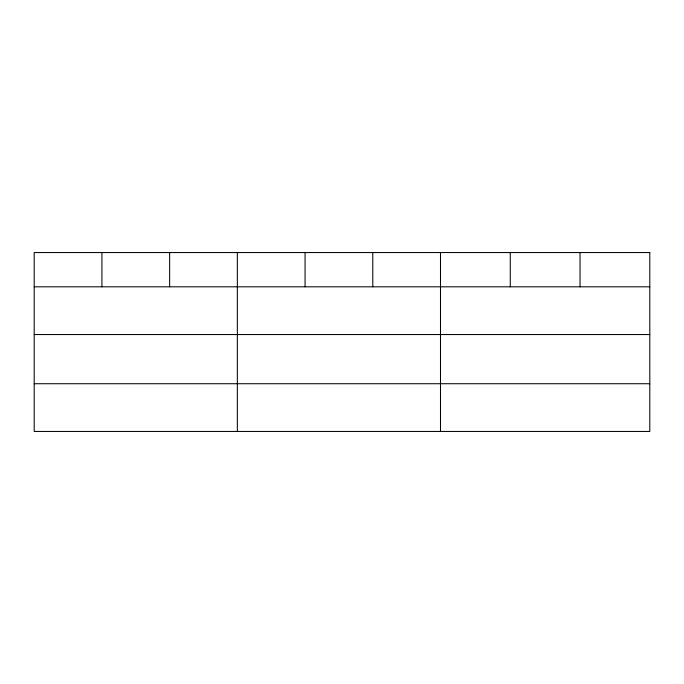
<?xml version="1.0" encoding="UTF-8"?>
<svg xmlns="http://www.w3.org/2000/svg" width="684" height="684" viewBox="0 0 684 684"><rect width="100%" height="100%" fill="white"/><g stroke="black" fill="none" stroke-linecap="round" stroke-linejoin="round"><path stroke-width="1.03" d="M34.2 286.81L649.8 286.81M34.2 334.544L649.8 334.544M34.2 383.724L649.8 383.724M580.032 252.55L580.032 286.81M510.264 252.55L510.264 286.81M440.496 252.55L440.496 431.45M372.78 252.55L372.78 286.81M305.064 252.55L305.064 286.81M237.348 252.55L237.348 431.45M169.632 252.55L169.632 286.81M101.916 252.55L101.916 286.81M649.8 252.55L34.2 252.55L34.2 431.45L649.8 431.45L649.8 252.55"/></g></svg>
